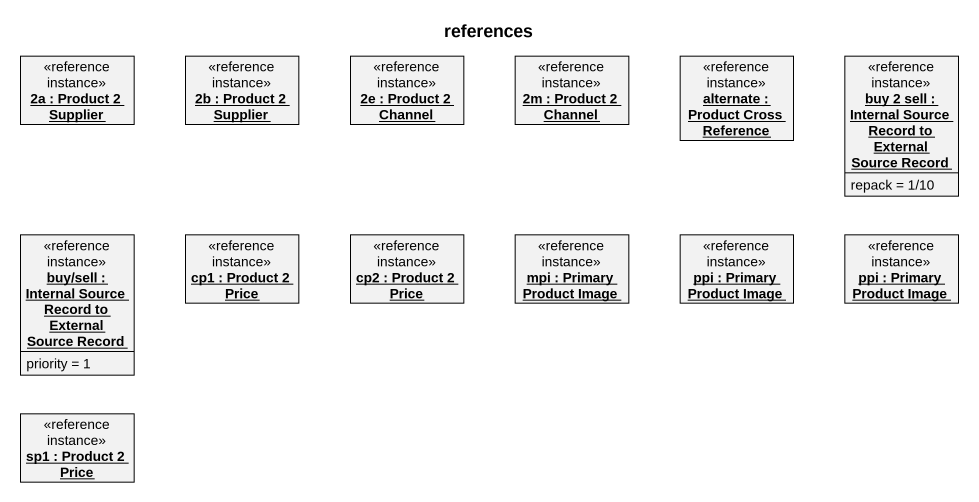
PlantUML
@startuml
title references
hide circle
hide empty members
object "2a : Product 2 Supplier" as o2a <<reference instance>>
object "2b : Product 2 Supplier" as o2b <<reference instance>>
object "2e : Product 2 Channel" as o2e <<reference instance>>
object "2m : Product 2 Channel" as o2m <<reference instance>>
object "alternate : Product Cross Reference" as alternate <<reference instance>>
object "buy 2 sell : Internal Source Record to External Source Record" as buy_2_sell <<reference instance>> {
  repack = 1/10
}
object "buy/sell : Internal Source Record to External Source Record" as buy_sell <<reference instance>> {
  priority = 1
}
object "cp1 : Product 2 Price" as cp1 <<reference instance>>
object "cp2 : Product 2 Price" as cp2 <<reference instance>>
object "mpi : Primary Product Image" as mpi <<reference instance>>
object "ppi : Primary Product Image" as ppi <<reference instance>>
object "ppi : Primary Product Image" as ppi_2 <<reference instance>>
object "sp1 : Product 2 Price" as sp1 <<reference instance>>
@enduml
